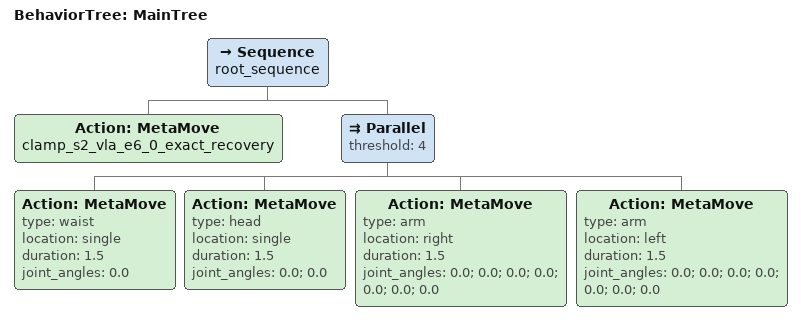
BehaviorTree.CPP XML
<root main_tree_to_execute="MainTree">
    <BehaviorTree ID="MainTree">
        <Sequence name="root_sequence">
            <Action ID="MetaMove" name="clamp_s2_vla_e6_0_exact_recovery" />
            <Parallel threshold="4">
                <!-- Cruzr S2 v0.2.0 exposes one waist_yaw axis. -->
                <Action ID="MetaMove" type="waist" location="single" duration="1.5"
                    joint_angles="0.0" />
                <Action ID="MetaMove" type="head" location="single" duration="1.5"
                    joint_angles="0.0; 0.0" />
                <Action ID="MetaMove" type="arm" location="right" duration="1.5"
                    joint_angles="0.0; 0.0; 0.0; 0.0; 0.0; 0.0; 0.0" />
                <Action ID="MetaMove" type="arm" location="left" duration="1.5"
                    joint_angles="0.0; 0.0; 0.0; 0.0; 0.0; 0.0; 0.0" />
            </Parallel>
        </Sequence>
    </BehaviorTree>
</root>
